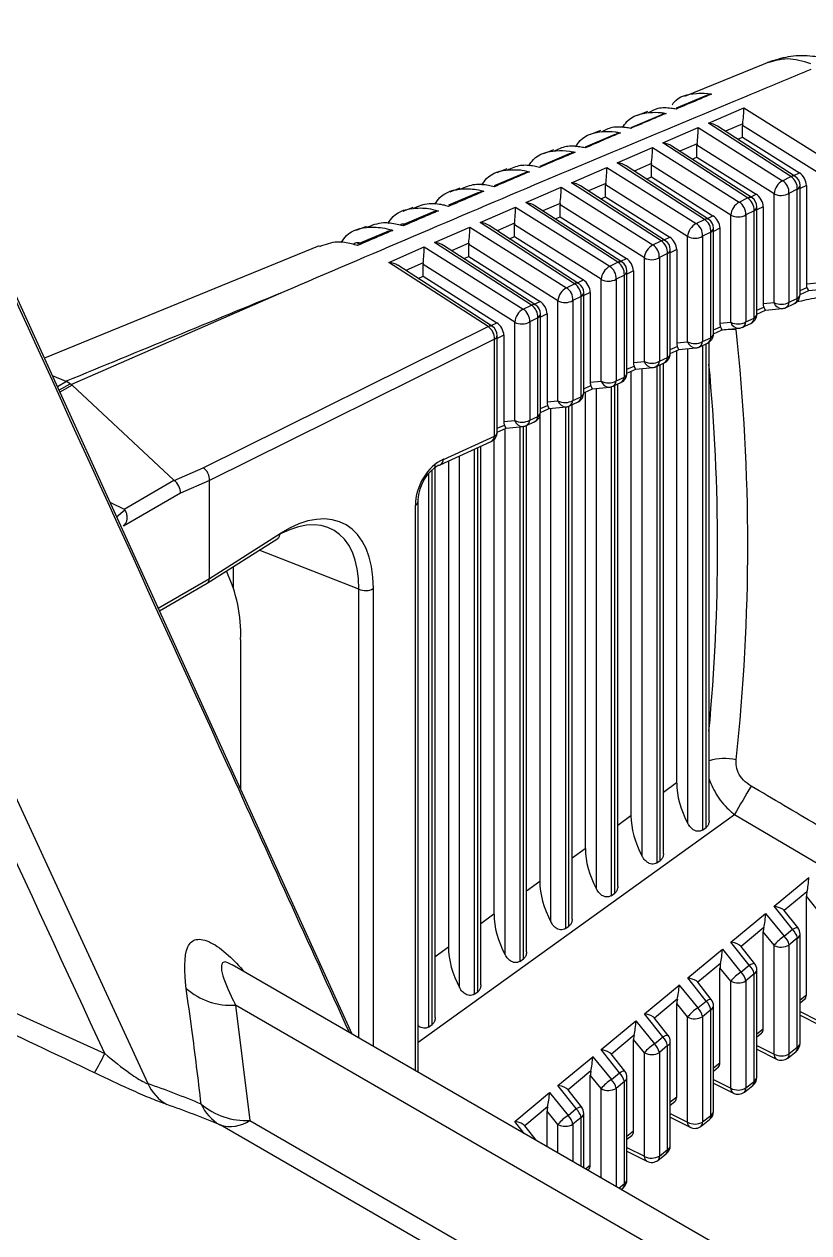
# Model space of a CAD drawing. Extents: x 7 to 113, y 1 to 87.
# Drawn here: x 21.416 to 22.17, y 69.763 to 70.924 of the extents above; entities that cross this region are included whole.
import ezdxf

# ---------------------------------------------------------------- set-up
doc = ezdxf.new("R2010")
doc.units = 0
doc.header["$MEASUREMENT"] = 0
doc.layers.add('OBJECT', color=7, linetype='CONTINUOUS')

msp = doc.modelspace()

# ---------------------------------------------------------------- linework, layer by layer
at = {"layer": 'OBJECT'}
for p, q in [((21.0664, 70.9216), (21.5348, 69.9064)), ((22.1344, 70.8886), (22.0502, 70.8543)), ((22.0715, 70.8553), (22.0424, 70.843)), ((22.0147, 70.8399), (22.005, 70.836)), ((22.0732, 70.8287), (22.1072, 70.8435)), ((22.1072, 70.8435), (22.1859, 70.794)), ((22.0274, 70.8364), (21.9987, 70.8243)), ((22.1524, 70.7774), (22.0732, 70.8287)), ((22.1566, 70.7774), (22.0819, 70.8258)), ((22.1062, 70.828), (22.0896, 70.8208)), ((22.1777, 70.7815), (22.1061, 70.8265)), ((22.1061, 70.8152), (22.1061, 70.8265)), ((21.9835, 70.8178), (21.9549, 70.8057)), ((21.9696, 70.8215), (21.9599, 70.8176)), ((22.0294, 70.8096), (22.0634, 70.8244)), ((22.0634, 70.8244), (22.1444, 70.7734)), ((22.1014, 70.8132), (22.1061, 70.8152)), ((22.1061, 70.8152), (22.1606, 70.7809)), ((21.9245, 70.8031), (21.9149, 70.7992)), ((21.9855, 70.7905), (22.0195, 70.8053)), ((22.0195, 70.8053), (22.1029, 70.7528)), ((22.1109, 70.7568), (22.0294, 70.8096)), ((22.1151, 70.7568), (22.038, 70.8067)), ((22.0623, 70.8089), (22.0458, 70.8017)), ((22.1362, 70.7609), (22.0622, 70.8074)), ((22.0622, 70.7961), (22.0622, 70.8074)), ((21.9395, 70.7991), (21.9112, 70.7871)), ((22.0693, 70.7362), (21.9855, 70.7905)), ((22.0575, 70.7941), (22.0622, 70.7961)), ((22.0622, 70.7961), (22.1191, 70.7603)), ((21.8956, 70.7804), (21.8674, 70.7684)), ((21.8795, 70.7847), (21.8699, 70.7808)), ((21.9417, 70.7714), (21.9757, 70.7862)), ((21.9757, 70.7862), (22.0614, 70.7323)), ((22.0735, 70.7362), (21.9942, 70.7876)), ((22.0185, 70.7898), (22.0019, 70.7826)), ((22.0947, 70.7404), (22.0184, 70.7884)), ((22.0184, 70.777), (22.0184, 70.7884)), ((22.1553, 70.7783), (22.1606, 70.7809)), ((21.8979, 70.7523), (21.9319, 70.7671)), ((21.9319, 70.7671), (22.0199, 70.7117)), ((22.0278, 70.7156), (21.9417, 70.7714)), ((22.032, 70.7156), (21.9504, 70.7685)), ((21.9746, 70.7707), (21.9581, 70.7635)), ((22.0532, 70.7198), (21.9745, 70.7693)), ((21.9745, 70.7579), (21.9745, 70.7693)), ((22.0137, 70.775), (22.0184, 70.777)), ((22.0184, 70.777), (22.0776, 70.7398)), ((22.1444, 70.7734), (22.1524, 70.7774)), ((22.1612, 70.6642), (22.1612, 70.769)), ((22.1673, 70.7689), (22.1612, 70.7659)), ((22.1673, 70.7689), (22.1673, 70.6743)), ((21.8517, 70.7616), (21.8237, 70.7498)), ((21.8344, 70.7663), (21.8249, 70.7623)), ((21.9699, 70.7559), (21.9745, 70.7579)), ((21.9745, 70.7579), (22.0361, 70.7192)), ((22.1029, 70.7528), (22.1109, 70.7568)), ((22.1137, 70.7577), (22.1191, 70.7603)), ((22.1362, 70.6564), (22.1362, 70.7609)), ((22.1586, 70.7651), (22.1506, 70.7612)), ((22.1506, 70.7612), (22.1506, 70.6567)), ((22.1586, 70.6603), (22.1586, 70.7651)), ((21.7894, 70.7478), (21.7799, 70.7439)), ((21.854, 70.7332), (21.888, 70.748)), ((21.888, 70.748), (21.9784, 70.6912)), ((21.9863, 70.6951), (21.8979, 70.7523)), ((21.9905, 70.6951), (21.9065, 70.7494)), ((21.9308, 70.7516), (21.9142, 70.7444)), ((22.0117, 70.6992), (21.9307, 70.7502)), ((21.9307, 70.7388), (21.9307, 70.7502)), ((22.1171, 70.7446), (22.1091, 70.7406)), ((22.1171, 70.6414), (22.1171, 70.7446)), ((22.1197, 70.6453), (22.1197, 70.7484)), ((22.1258, 70.7484), (22.1197, 70.7453)), ((22.1258, 70.7484), (22.1258, 70.6554)), ((21.7312, 69.9539), (21.3719, 70.7426)), ((21.8077, 70.7428), (21.7799, 70.731)), ((21.9447, 70.6745), (21.854, 70.7332)), ((21.887, 70.7326), (21.8704, 70.7253)), ((21.926, 70.7368), (21.9307, 70.7388)), ((21.9307, 70.7388), (21.9946, 70.6987)), ((22.0614, 70.7323), (22.0693, 70.7362)), ((22.0722, 70.7371), (22.0776, 70.7398)), ((22.0947, 70.6376), (22.0947, 70.7404)), ((22.1091, 70.7406), (22.1091, 70.6378)), ((21.7444, 70.7294), (21.7349, 70.7255)), ((21.7638, 70.724), (21.7362, 70.7123)), ((21.8102, 70.7141), (21.8442, 70.7289)), ((21.8442, 70.7289), (21.9369, 70.6706)), ((21.9489, 70.6745), (21.8627, 70.7303)), ((21.9702, 70.6787), (21.8869, 70.7311)), ((21.8869, 70.7197), (21.8869, 70.7311)), ((22.0755, 70.724), (22.0676, 70.72)), ((22.0755, 70.6226), (22.0755, 70.724)), ((22.0781, 70.6264), (22.0781, 70.7278)), ((22.0843, 70.7278), (22.0781, 70.7247)), ((22.0843, 70.7278), (22.0843, 70.6365)), ((21.6993, 70.7109), (21.4355, 70.6029)), ((21.7663, 70.695), (21.8003, 70.7098)), ((21.8003, 70.7098), (21.8954, 70.65)), ((21.9032, 70.6539), (21.8102, 70.7141)), ((21.9074, 70.6539), (21.8188, 70.7112)), ((21.8431, 70.7135), (21.8266, 70.7062)), ((21.9287, 70.6581), (21.843, 70.712)), ((21.843, 70.7007), (21.843, 70.712)), ((21.8822, 70.7177), (21.8869, 70.7197)), ((21.8869, 70.7197), (21.9531, 70.6781)), ((22.0199, 70.7117), (22.0278, 70.7156)), ((22.0306, 70.7165), (22.0361, 70.7192)), ((22.0532, 70.6187), (22.0532, 70.7198)), ((22.0676, 70.72), (22.0676, 70.619)), ((21.8383, 70.6986), (21.843, 70.7007)), ((21.843, 70.7007), (21.9115, 70.6575)), ((21.9891, 70.696), (21.9946, 70.6987)), ((22.0117, 70.5998), (22.0117, 70.6992)), ((22.034, 70.7034), (22.0261, 70.6995)), ((22.0261, 70.6995), (22.0261, 70.6001)), ((22.034, 70.6037), (22.034, 70.7034)), ((22.0366, 70.6075), (22.0366, 70.7073)), ((22.0428, 70.7072), (22.0366, 70.7042)), ((22.0428, 70.7072), (22.0428, 70.6177)), ((21.8616, 70.6333), (21.7663, 70.695)), ((21.8658, 70.6333), (21.775, 70.6922)), ((21.7993, 70.6944), (21.7827, 70.6872)), ((21.8872, 70.6375), (21.7992, 70.6929)), ((21.7992, 70.6816), (21.7992, 70.6929)), ((21.9784, 70.6912), (21.9863, 70.6951)), ((21.995, 70.5886), (21.995, 70.6867)), ((22.0013, 70.6867), (21.995, 70.6836)), ((22.0013, 70.6867), (22.0013, 70.5988)), ((21.7945, 70.6795), (21.7992, 70.6816)), ((21.7992, 70.6816), (21.87, 70.637)), ((21.9369, 70.6706), (21.9447, 70.6745)), ((21.9475, 70.6754), (21.9531, 70.6781)), ((21.9702, 70.581), (21.9702, 70.6787)), ((21.9925, 70.6828), (21.9846, 70.6789)), ((21.9846, 70.6789), (21.9846, 70.5812)), ((21.9925, 70.5848), (21.9925, 70.6828)), ((22.1673, 70.6743), (22.1777, 70.6753)), ((21.6655, 70.6667), (21.4615, 70.5778)), ((21.9535, 70.5698), (21.9535, 70.6661)), ((21.9598, 70.6661), (21.9535, 70.663)), ((21.9598, 70.6661), (21.9598, 70.58)), ((22.1612, 70.6679), (22.1678, 70.6709)), ((22.1612, 70.6641), (22.1695, 70.6679)), ((22.1695, 70.6679), (22.1857, 70.6695)), ((21.8954, 70.65), (21.9032, 70.6539)), ((21.906, 70.6548), (21.9115, 70.6575)), ((21.9287, 70.5621), (21.9287, 70.6581)), ((21.9509, 70.6622), (21.9431, 70.6584)), ((21.9431, 70.6584), (21.9431, 70.5624)), ((21.9509, 70.5659), (21.9509, 70.6622)), ((22.1197, 70.649), (22.1263, 70.652)), ((22.1258, 70.6554), (22.1362, 70.6564)), ((22.1473, 70.6514), (22.1553, 70.6551)), ((22.1506, 70.6567), (22.1586, 70.6603)), ((21.9094, 70.6417), (21.9016, 70.6378)), ((21.9094, 70.547), (21.9094, 70.6417)), ((21.9183, 70.6456), (21.9119, 70.6424)), ((21.9119, 70.5509), (21.9119, 70.6455)), ((21.9183, 70.6456), (21.9183, 70.5611)), ((22.1091, 70.6378), (22.1171, 70.6414)), ((22.1197, 70.6452), (22.128, 70.649)), ((22.128, 70.649), (22.1442, 70.6506)), ((21.588, 70.4978), (21.8616, 70.6333)), ((21.8645, 70.6342), (21.87, 70.637)), ((21.8872, 70.5432), (21.8872, 70.6375)), ((21.9016, 70.6378), (21.9016, 70.5435)), ((22.0781, 70.6301), (22.0848, 70.6331)), ((22.0781, 70.6263), (22.0865, 70.6301)), ((22.0843, 70.6365), (22.0947, 70.6376)), ((22.0865, 70.6301), (22.1027, 70.6317)), ((22.1058, 70.6326), (22.1138, 70.6362)), ((21.8678, 70.6211), (21.594, 70.4854)), ((21.8678, 70.5281), (21.8678, 70.6211)), ((21.8768, 70.625), (21.8704, 70.6218)), ((21.8704, 70.532), (21.8704, 70.6249)), ((21.8768, 70.625), (21.8768, 70.5422)), ((22.0428, 70.6177), (22.0532, 70.6187)), ((22.0643, 70.6137), (22.0723, 70.6173)), ((22.0676, 70.619), (22.0755, 70.6226)), ((22.0709, 70.1523), (22.0709, 70.6167)), ((22.0738, 70.159), (22.0738, 70.6182)), ((22.0366, 70.6112), (22.0433, 70.6143)), ((22.0366, 70.6075), (22.045, 70.6113)), ((22.0427, 70.6102), (22.0427, 70.1951)), ((22.0449, 70.6113), (22.0612, 70.6129)), ((22.0534, 70.1562), (22.0534, 70.6121)), ((22.0675, 70.6152), (22.0675, 70.1499)), ((21.995, 70.5923), (22.0018, 70.5954)), ((22.0013, 70.5988), (22.0117, 70.5998)), ((22.0034, 70.5924), (22.0197, 70.594)), ((22.0096, 70.1247), (22.0096, 70.593)), ((22.0228, 70.5948), (22.0307, 70.5984)), ((22.0237, 70.5952), (22.0237, 70.1184)), ((22.0261, 70.6001), (22.034, 70.6037)), ((22.027, 70.1208), (22.027, 70.5968)), ((22.03, 70.1275), (22.03, 70.5981)), ((21.4564, 70.5807), (21.4433, 70.5859)), ((21.9846, 70.5812), (21.9925, 70.5848)), ((21.995, 70.5886), (22.0035, 70.5924)), ((21.9988, 70.5903), (21.9988, 70.1635)), ((21.4567, 70.5806), (21.448, 70.5756)), ((21.4495, 70.5722), (21.4603, 70.5785)), ((21.4623, 70.577), (21.4505, 70.5702)), ((21.4603, 70.5785), (21.4567, 70.5806)), ((21.5599, 70.4857), (21.4623, 70.577)), ((21.9535, 70.5734), (21.9603, 70.5766)), ((21.9535, 70.5697), (21.962, 70.5736)), ((21.955, 70.5704), (21.955, 70.132)), ((21.9598, 70.58), (21.9702, 70.581)), ((21.9619, 70.5735), (21.9781, 70.5751)), ((21.9658, 70.0932), (21.9658, 70.5739)), ((21.9798, 70.5754), (21.9798, 70.0869)), ((21.9813, 70.576), (21.9892, 70.5795)), ((21.9832, 70.0893), (21.9832, 70.5768)), ((21.9861, 70.0959), (21.9861, 70.5782)), ((21.9183, 70.5611), (21.9287, 70.5621)), ((21.9398, 70.5571), (21.9476, 70.5607)), ((21.9423, 70.0644), (21.9423, 70.5582)), ((21.9431, 70.5624), (21.9509, 70.5659)), ((21.9016, 70.5435), (21.9094, 70.547)), ((21.9112, 70.547), (21.9112, 70.1005)), ((21.9119, 70.5546), (21.9188, 70.5577)), ((21.9119, 70.5508), (21.9204, 70.5547)), ((21.9204, 70.5547), (21.9366, 70.5563)), ((21.9219, 70.0617), (21.9219, 70.5548)), ((21.936, 70.5562), (21.936, 70.0553)), ((21.9393, 70.0577), (21.9393, 70.5569)), ((21.8704, 70.5357), (21.8773, 70.5388)), ((21.8704, 70.5319), (21.8789, 70.5358)), ((21.8768, 70.5422), (21.8872, 70.5432)), ((21.8781, 70.0301), (21.8781, 70.5354)), ((21.8789, 70.5358), (21.8951, 70.5374)), ((21.8922, 70.5371), (21.8922, 70.0238)), ((21.8955, 70.0262), (21.8955, 70.5374)), ((21.8983, 70.5382), (21.9061, 70.5418)), ((21.8984, 70.0329), (21.8984, 70.5383)), ((21.8188, 70.5058), (21.8678, 70.5281)), ((21.8673, 70.5248), (21.8673, 70.069)), ((21.8155, 70.5006), (21.8645, 70.5229)), ((21.8483, 70.5155), (21.8483, 69.9923)), ((21.8517, 69.9947), (21.8517, 70.5171)), ((21.8546, 70.0014), (21.8546, 70.5184)), ((21.8108, 69.9698), (21.8108, 70.5009)), ((21.8235, 70.5042), (21.8235, 70.0374)), ((21.8342, 69.9986), (21.8342, 70.5091)), ((21.5601, 70.4856), (21.588, 70.4978)), ((21.8045, 70.4924), (21.8045, 69.9608)), ((21.8078, 69.9632), (21.8078, 70.4958)), ((21.512, 70.4581), (21.5599, 70.4857)), ((21.594, 70.4854), (21.5663, 70.4733)), ((21.594, 70.3915), (21.594, 70.4854)), ((21.5663, 70.4733), (21.5115, 70.4417)), ((21.7945, 69.9174), (21.7945, 70.4655)), ((21.4984, 70.4648), (21.512, 70.4581)), ((21.5048, 70.4508), (21.5129, 70.4573)), ((21.7919, 69.9188), (21.7919, 70.4617)), ((21.594, 70.3915), (21.6618, 70.4346)), ((21.592, 70.387), (21.6597, 70.43)), ((21.7376, 70.3813), (21.6419, 70.4187)), ((21.6169, 70.4028), (21.6169, 70.3825)), ((21.5448, 70.3631), (21.594, 70.3915)), ((21.546, 70.3604), (21.5919, 70.3869)), ((21.594, 70.3915), (21.594, 70.3915)), ((21.7376, 69.9502), (21.7376, 70.3813)), ((21.7514, 70.3818), (21.7514, 69.9422)), ((21.6241, 70.1891), (21.6241, 70.3328)), ((22.0427, 70.1951), (22.03, 70.1859)), ((21.7945, 69.9464), (22.0982, 70.1648)), ((21.9988, 70.1635), (21.9861, 70.1544)), ((22.0982, 70.1648), (22.2087, 70.0999)), ((22.0675, 70.1499), (22.0709, 70.1523)), ((21.955, 70.132), (21.9423, 70.1229)), ((22.0237, 70.1184), (22.027, 70.1208)), ((21.9112, 70.1005), (21.8984, 70.0913)), ((22.1364, 70.0768), (22.1696, 70.1043)), ((21.9798, 70.0869), (21.9832, 70.0893)), ((22.1678, 70.0906), (22.1461, 70.0726)), ((22.1673, 69.9918), (22.1673, 70.0865)), ((22.1777, 70.0737), (22.1673, 70.0865)), ((22.154, 70.0546), (22.1364, 70.0768)), ((22.1591, 70.0562), (22.1461, 70.0726)), ((21.2064, 70.0656), (21.4935, 69.9353)), ((21.8673, 70.069), (21.8546, 70.0598)), ((22.0949, 70.0424), (22.1281, 70.0699)), ((22.1281, 70.0699), (22.146, 70.0479)), ((21.936, 70.0553), (21.9393, 70.0577)), ((22.1263, 70.0562), (22.1046, 70.0381)), ((22.1258, 69.9591), (22.1258, 70.0521)), ((22.1362, 70.0393), (22.1258, 70.0521)), ((22.146, 70.0479), (22.154, 70.0546)), ((22.1612, 69.9452), (22.1612, 70.05)), ((21.8235, 70.0374), (21.8108, 70.0283)), ((22.1124, 70.0201), (22.0949, 70.0424)), ((22.1175, 70.0218), (22.1046, 70.0382)), ((22.1362, 69.9348), (22.1362, 70.0393)), ((22.1586, 70.0461), (22.1506, 70.0395)), ((22.1506, 70.0395), (22.1506, 69.935)), ((22.1586, 69.9413), (22.1586, 70.0461)), ((21.8922, 70.0238), (21.8955, 70.0262)), ((22.0533, 70.0079), (22.0866, 70.0355)), ((22.0866, 70.0355), (22.1045, 70.0135)), ((24.5394, 68.3328), (21.6157, 70.0206)), ((21.6157, 70.0206), (21.6157, 70.0206)), ((22.0848, 70.0218), (22.063, 70.0037)), ((22.0843, 69.9264), (22.0843, 70.0177)), ((22.0947, 70.0049), (22.0843, 70.0177)), ((22.1045, 70.0135), (22.1124, 70.0201)), ((22.1197, 69.9125), (22.1197, 70.0156)), ((22.0118, 69.9735), (22.0451, 70.0011)), ((22.0451, 70.0011), (22.063, 69.9791)), ((22.0709, 69.9857), (22.0533, 70.0079)), ((22.076, 69.9873), (22.063, 70.0037)), ((22.0947, 69.9021), (22.0947, 70.0049)), ((22.1171, 70.0117), (22.1091, 70.0051)), ((22.1091, 70.0051), (22.1091, 69.9023)), ((22.1171, 69.9086), (22.1171, 70.0117)), ((21.8483, 69.9923), (21.8517, 69.9947)), ((22.1612, 69.987), (22.1673, 69.9918)), ((21.6192, 69.9817), (21.6328, 69.8711)), ((24.4865, 68.3265), (21.6192, 69.9817)), ((22.0433, 69.9874), (22.0215, 69.9693)), ((22.0428, 69.8937), (22.0428, 69.9833)), ((22.0532, 69.9705), (22.0428, 69.9833)), ((22.063, 69.9791), (22.0709, 69.9857)), ((22.0781, 69.8797), (22.0781, 69.9811)), ((22.1612, 69.984), (22.1656, 69.9875)), ((21.9703, 69.9391), (22.0036, 69.9667)), ((22.0036, 69.9667), (22.0215, 69.9447)), ((22.0294, 69.9513), (22.0118, 69.9735)), ((22.0344, 69.9529), (22.0215, 69.9693)), ((22.0532, 69.8694), (22.0532, 69.9705)), ((22.0755, 69.9773), (22.0676, 69.9707)), ((22.0676, 69.9707), (22.0676, 69.8696)), ((22.0755, 69.8759), (22.0755, 69.9773)), ((22.1612, 69.9758), (22.1777, 69.9675)), ((22.1612, 69.9723), (22.1802, 69.9627)), ((21.8045, 69.9608), (21.8078, 69.9632)), ((22.1197, 69.9543), (22.1258, 69.9591)), ((22.1197, 69.9513), (22.1241, 69.9548)), ((22.0018, 69.953), (21.98, 69.9348)), ((22.0013, 69.861), (22.0013, 69.9489)), ((22.0117, 69.9361), (22.0013, 69.9489)), ((22.0215, 69.9447), (22.0294, 69.9513)), ((22.034, 69.9429), (22.0261, 69.9363)), ((22.034, 69.8431), (22.034, 69.9429)), ((22.0366, 69.847), (22.0366, 69.9467)), ((22.1197, 69.9431), (22.1362, 69.9348)), ((21.9287, 69.9046), (21.9621, 69.9323)), ((21.9621, 69.9323), (21.98, 69.9103)), ((21.9878, 69.9168), (21.9703, 69.9391)), ((21.9929, 69.9185), (21.9799, 69.9349)), ((22.0117, 69.8367), (22.0117, 69.9361)), ((22.0261, 69.9363), (22.0261, 69.8369)), ((22.1197, 69.9396), (22.1387, 69.93)), ((22.1494, 69.931), (22.1574, 69.9373)), ((22.1506, 69.935), (22.1586, 69.9413)), ((22.0781, 69.9215), (22.0843, 69.9264)), ((22.0781, 69.9185), (22.0826, 69.9221)), ((21.9603, 69.9186), (21.9384, 69.9004)), ((21.9598, 69.8283), (21.9598, 69.9145)), ((21.9702, 69.9017), (21.9598, 69.9145)), ((21.98, 69.9103), (21.9878, 69.9168)), ((21.9925, 69.9084), (21.9846, 69.9019)), ((21.9925, 69.8104), (21.9925, 69.9084)), ((21.995, 69.8143), (21.995, 69.9123)), ((22.0781, 69.9104), (22.0947, 69.9021)), ((22.1091, 69.9023), (22.1171, 69.9086)), ((21.8872, 69.8702), (21.9206, 69.8979)), ((21.9206, 69.8979), (21.9385, 69.8759)), ((21.9463, 69.8824), (21.9287, 69.9046)), ((21.9513, 69.884), (21.9384, 69.9004)), ((21.9702, 69.816), (21.9702, 69.9017)), ((21.9846, 69.9019), (21.9846, 69.8076)), ((22.0781, 69.9069), (22.0972, 69.8973)), ((22.1079, 69.8983), (22.1158, 69.9046)), ((22.0366, 69.8888), (22.0428, 69.8937)), ((22.0366, 69.8858), (22.0411, 69.8894)), ((21.9188, 69.8842), (21.8969, 69.866)), ((21.9183, 69.8459), (21.9183, 69.8801)), ((21.9287, 69.8673), (21.9183, 69.8801)), ((21.9385, 69.8759), (21.9463, 69.8824)), ((21.9509, 69.874), (21.9431, 69.8675)), ((21.9509, 69.8271), (21.9509, 69.874)), ((21.9535, 69.8256), (21.9535, 69.8778)), ((22.0366, 69.8778), (22.0532, 69.8694)), ((22.0366, 69.8742), (22.0557, 69.8646)), ((22.0676, 69.8696), (22.0755, 69.8759)), ((24.3753, 68.2671), (21.6042, 69.8668)), ((21.6328, 69.8711), (24.4027, 68.272)), ((21.8964, 69.8586), (21.8872, 69.8702)), ((21.908, 69.8518), (21.8968, 69.866)), ((21.9287, 69.8399), (21.9287, 69.8673)), ((21.9431, 69.8675), (21.9431, 69.8316)), ((22.0664, 69.8656), (22.0743, 69.8719)), ((21.995, 69.8561), (22.0013, 69.861)), ((21.995, 69.8531), (21.9996, 69.8567)), ((21.995, 69.8451), (22.0117, 69.8367)), ((21.995, 69.8415), (22.0142, 69.8319)), ((22.0249, 69.8329), (22.0328, 69.8391)), ((22.0261, 69.8369), (22.034, 69.8431)), ((21.9551, 69.8246), (21.9598, 69.8283)), ((21.9573, 69.8234), (21.9581, 69.8239)), ((21.9871, 69.8062), (21.9925, 69.8104)), ((21.9893, 69.8049), (21.9912, 69.8064))]:
    msp.add_line(p, q, dxfattribs=at)
at = {"layer": 'OBJECT', "flags": 128}
for points in [[(21.8141, 70.5002), (21.815, 70.5004), (21.8155, 70.5006)], [(22.154, 70.0546), (22.1555, 70.0554), (22.1568, 70.056), (22.1578, 70.0563), (22.1586, 70.0564), (22.159, 70.0562), (22.1591, 70.0562)], [(22.1124, 70.0201), (22.1139, 70.021), (22.1152, 70.0216), (22.1163, 70.0219), (22.1171, 70.022), (22.1175, 70.0218), (22.1175, 70.0218)], [(22.0709, 69.9857), (22.0724, 69.9865), (22.0737, 69.9871), (22.0747, 69.9875), (22.0755, 69.9876), (22.076, 69.9873), (22.076, 69.9873)], [(22.0294, 69.9513), (22.0308, 69.9521), (22.0321, 69.9527), (22.0332, 69.9531), (22.034, 69.9531), (22.0344, 69.9529), (22.0344, 69.9529)], [(21.9878, 69.9168), (21.9893, 69.9177), (21.9906, 69.9183), (21.9917, 69.9186), (21.9924, 69.9187), (21.9929, 69.9185), (21.9929, 69.9185)], [(21.9463, 69.8824), (21.9478, 69.8832), (21.9491, 69.8838), (21.9501, 69.8842), (21.9509, 69.8843), (21.9513, 69.884), (21.9513, 69.884)]]:
    msp.add_lwpolyline(points, dxfattribs=at)
at = {"layer": 'OBJECT'}
for centre, radius, start, end in [((22.1521, 70.7594), 0.0159, 118.5731, 174.6185), ((22.137, 70.762), 0.0136, 356.6133, 57.1477), ((22.1546, 70.7735), 0.00441, 61.7755, 118.6816), ((22.145, 70.7659), 0.0136, 356.6163, 57.1441), ((22.1512, 70.769), 0.01, 0, 57.0683), ((22.1564, 70.7694), 0.0048, 297.5272, 355.2583), ((22.113, 70.7529), 0.00441, 61.7613, 118.6876), ((22.1035, 70.7454), 0.0136, 356.6165, 57.1465), ((22.1097, 70.7484), 0.01, 0, 57.0683), ((22.1432, 70.7745), 0.0153, 242.7536, 299.2797), ((22.1105, 70.7389), 0.0159, 118.5742, 174.6175), ((22.0955, 70.7414), 0.0136, 356.6156, 57.1474), ((22.1149, 70.7488), 0.0048, 297.527, 355.2641), ((22.069, 70.7183), 0.0159, 118.5747, 174.617), ((22.054, 70.7209), 0.0136, 356.6165, 57.1465), ((22.0715, 70.7323), 0.00441, 61.7658, 118.6848), ((22.062, 70.7248), 0.0136, 356.6172, 57.1432), ((22.0681, 70.7278), 0.01, 0, 57.0683), ((22.1017, 70.7539), 0.0153, 242.7536, 299.2806), ((22.0733, 70.7282), 0.0048, 297.5248, 355.2607), ((22.0275, 70.6977), 0.0159, 118.5728, 174.6188), ((22.0125, 70.7003), 0.0136, 356.6169, 57.1441), ((22.0299, 70.7118), 0.00441, 61.7596, 118.6909), ((22.0204, 70.7042), 0.0136, 356.6163, 57.1462), ((22.0266, 70.7073), 0.01, 0, 57.0683), ((22.0602, 70.7334), 0.0153, 242.7553, 299.2789), ((22.0187, 70.7128), 0.0153, 242.7532, 299.28), ((22.0318, 70.7077), 0.0048, 297.5293, 355.2589), ((21.986, 70.6772), 0.0159, 118.5731, 174.6185), ((21.971, 70.6797), 0.0136, 356.6165, 57.1465), ((21.9884, 70.6912), 0.00441, 61.7656, 118.6834), ((21.9789, 70.6836), 0.0136, 356.6184, 57.1426), ((21.985, 70.6867), 0.01, 0, 57.0683), ((21.9902, 70.6871), 0.0048, 297.5294, 355.2591), ((21.9468, 70.6706), 0.00441, 61.7596, 118.6909), ((21.9373, 70.663), 0.0136, 356.6159, 57.1465), ((21.9435, 70.6661), 0.01, 0, 57.0683), ((21.9772, 70.6922), 0.0153, 242.7536, 299.2806), ((21.9445, 70.6566), 0.0159, 118.5742, 174.6175), ((21.9295, 70.6592), 0.0136, 356.6156, 57.1474), ((21.9487, 70.6665), 0.0048, 297.5249, 355.2633), ((22.1512, 70.6642), 0.01, 294.4425, 0), ((22.1564, 70.6646), 0.0048, 297.5272, 355.2583), ((21.9053, 70.65), 0.00441, 61.7754, 118.6735), ((21.8958, 70.6425), 0.0136, 356.6178, 57.1432), ((21.9019, 70.6455), 0.01, 0, 57.0683), ((21.9356, 70.6717), 0.0153, 242.7547, 299.2795), ((22.1432, 70.67), 0.0153, 242.7536, 299.2797), ((22.1441, 70.6589), 0.00832, 197.3932, 270.2404), ((22.1432, 70.6605), 0.01, 275.5615, 294.4425), ((22.1443, 70.657), 0.00634, 298.5846, 357.0971), ((22.1523, 70.6606), 0.00634, 298.5869, 357.095), ((21.903, 70.6361), 0.0159, 118.5728, 174.6188), ((21.888, 70.6386), 0.0136, 356.6178, 57.1432), ((21.9071, 70.6459), 0.0048, 297.5294, 355.2591), ((22.1097, 70.6453), 0.01, 294.4425, 0), ((22.1108, 70.6418), 0.00634, 298.5915, 357.0881), ((22.1149, 70.6457), 0.0048, 297.527, 355.2641), ((21.8637, 70.6294), 0.00441, 61.7659, 118.6912), ((21.8542, 70.6219), 0.0136, 356.6147, 57.1486), ((21.8604, 70.6249), 0.01, 0, 57.0683), ((21.8941, 70.6511), 0.0153, 242.7527, 299.2806), ((22.0952, 70.5848), 0.0458, 84.258, 103.1499), ((22.1017, 70.6511), 0.0153, 242.7536, 299.2806), ((22.1026, 70.64), 0.00832, 197.3937, 270.2425), ((20.2019, 70.4238), 1.9091, 353.7875, 6.2125), ((22.1017, 70.6417), 0.01, 275.5615, 294.4425), ((22.1028, 70.6381), 0.00634, 298.5915, 357.0881), ((21.8656, 70.6253), 0.0048, 297.5249, 355.2633), ((22.0602, 70.6323), 0.0153, 242.7553, 299.2789), ((22.0611, 70.6212), 0.00832, 197.3953, 270.2409), ((22.0613, 70.6193), 0.00634, 298.5833, 357.0963), ((22.0681, 70.6264), 0.01, 294.4425, 0), ((22.0692, 70.6229), 0.00634, 298.5856, 357.0963), ((22.0733, 70.6268), 0.0048, 297.5248, 355.2607), ((22.0266, 70.6075), 0.01, 294.4425, 0), ((22.0318, 70.6079), 0.0048, 297.5293, 355.2589), ((22.0602, 70.6228), 0.01, 275.5615, 294.4425), ((22.0187, 70.6134), 0.0153, 242.7532, 299.28), ((22.0196, 70.6023), 0.00832, 197.3892, 270.2467), ((22.0187, 70.6039), 0.01, 275.5615, 294.4425), ((22.0198, 70.6004), 0.00634, 298.5862, 357.0934), ((22.0277, 70.604), 0.00634, 298.5915, 357.0881), ((20.1964, 70.421), 1.8856, 354.6361, 5.3639), ((21.9772, 70.5945), 0.0153, 242.7536, 299.2806), ((21.9783, 70.5815), 0.00634, 298.5886, 357.091), ((21.985, 70.5886), 0.01, 294.4425, 0), ((21.9861, 70.5851), 0.00634, 298.5833, 357.0963), ((21.9902, 70.589), 0.0048, 297.5294, 355.2591), ((21.9435, 70.5698), 0.01, 294.4425, 0), ((21.9487, 70.5702), 0.0048, 297.5249, 355.2633), ((21.9781, 70.5835), 0.00832, 197.3925, 270.2437), ((21.9772, 70.5851), 0.01, 275.5615, 294.4425), ((21.9356, 70.5757), 0.0153, 242.7547, 299.2795), ((21.9366, 70.5646), 0.00832, 197.3916, 270.2446), ((21.9368, 70.5627), 0.00634, 298.5911, 357.0909), ((21.9446, 70.5662), 0.00634, 298.5952, 357.0867), ((21.9019, 70.5509), 0.01, 294.4425, 0), ((21.903, 70.5473), 0.00634, 298.5805, 357.0992), ((21.9071, 70.5513), 0.0048, 297.5294, 355.2591), ((21.9357, 70.5662), 0.01, 275.5615, 294.4425), ((21.8941, 70.5568), 0.0153, 242.7527, 299.2806), ((21.8951, 70.5457), 0.00832, 197.3898, 270.2439), ((21.8942, 70.5474), 0.01, 275.5615, 294.4425), ((21.8953, 70.5438), 0.00634, 298.5833, 357.0963), ((21.8604, 70.532), 0.01, 294.4425, 0), ((21.8615, 70.5285), 0.00634, 298.5937, 357.0882), ((21.8656, 70.5324), 0.0048, 297.5249, 355.2633), ((21.8125, 70.5062), 0.00634, 298.5915, 357.0881), ((21.7897, 70.466), 0.00483, 297.73, 355.0581), ((21.791, 70.4655), 0.00349, 0.1568, 25.5319), ((21.6568, 70.4341), 0.00503, 305.7524, 5.6296), ((21.4838, 70.338), 0.1403, 357.9039, 25.6174), ((21.7439, 70.3952), 0.0154, 245.5038, 299.1334), ((22.0882, 70.1661), 0.0524, 77.1789, 105.9464), ((23.7945, 69.1938), 1.9545, 149.2855, 150.2142), ((22.1667, 70.0146), 0.0392, 121.8824, 141.089), ((22.135, 70.0363), 0.016, 11.4412, 46.3923), ((22.143, 70.043), 0.016, 11.4411, 46.3917), ((22.1564, 70.0504), 0.0048, 297.5272, 355.2583), ((22.1512, 70.05), 0.01, 360, 38.2977), ((22.1432, 70.0528), 0.0153, 242.7536, 299.2797), ((22.1252, 69.9802), 0.0392, 121.8863, 141.0851), ((22.0935, 70.0019), 0.016, 11.4462, 46.3902), ((22.1014, 70.0085), 0.016, 11.4437, 46.3926), ((22.1149, 70.016), 0.0048, 297.527, 355.2641), ((22.1097, 70.0156), 0.01, 0, 38.2977), ((22.1017, 70.0184), 0.0153, 242.7536, 299.2806), ((21.6147, 70.0466), 0.065, 228.4862, 273.9924), ((22.0837, 69.9458), 0.0392, 121.8835, 141.0879), ((22.052, 69.9675), 0.016, 11.4392, 46.3971), ((22.0599, 69.9741), 0.016, 11.4404, 46.3924), ((22.0733, 69.9815), 0.0048, 297.5248, 355.2607), ((22.0681, 69.9811), 0.01, 0, 38.2977), ((22.0602, 69.984), 0.0153, 242.7553, 299.2789), ((22.0422, 69.9114), 0.0392, 121.8863, 141.0851), ((22.0104, 69.9331), 0.016, 11.4435, 46.39), ((22.0183, 69.9397), 0.016, 11.4432, 46.3932), ((22.0318, 69.9471), 0.0048, 297.5293, 355.2589), ((22.0266, 69.9467), 0.01, 0, 38.2977), ((22.1512, 69.9452), 0.01, 308.2361, 0), ((22.1564, 69.9456), 0.0048, 297.5272, 355.2583), ((21.2172, 70.0676), 0.3063, 330.5034, 334.426), ((22.0187, 69.9496), 0.0153, 242.7532, 299.28), ((22.1432, 69.9483), 0.0153, 242.7536, 299.2797), ((22.1415, 69.9345), 0.00534, 176.9999, 237.9013), ((22.1465, 69.9341), 0.00428, 313.4035, 11.9658), ((22.1545, 69.9404), 0.00428, 313.416, 11.9521), ((22.1432, 69.9389), 0.01, 243.1776, 308.2361), ((22.0007, 69.877), 0.0392, 121.8824, 141.089), ((21.9689, 69.8987), 0.016, 11.4463, 46.39), ((21.9768, 69.9052), 0.016, 11.4412, 46.3923), ((21.9902, 69.9127), 0.0048, 297.5294, 355.2591), ((21.985, 69.9123), 0.01, 0, 38.2977), ((22.1097, 69.9125), 0.01, 308.2361, 0), ((22.1129, 69.9077), 0.00428, 313.4177, 11.9511), ((22.1149, 69.9129), 0.0048, 297.527, 355.2641), ((21.2293, 69.0307), 0.9275, 67.378, 70.7674), ((21.5767, 69.9262), 0.0463, 205.2658, 239.2901), ((21.9772, 69.9152), 0.0153, 242.7536, 299.2806), ((22.1017, 69.9156), 0.0153, 242.7536, 299.2806), ((22.1, 69.9018), 0.00534, 177.0057, 237.8956), ((22.1017, 69.9062), 0.01, 243.1776, 308.2361), ((22.1049, 69.9014), 0.00428, 313.4148, 11.95), ((21.2484, 69.0131), 0.9249, 67.3785, 70.7672), ((21.6273, 69.9059), 0.0455, 204.8668, 239.3682), ((21.6291, 69.9372), 0.0662, 229.5127, 273.1987), ((21.9592, 69.8426), 0.0392, 121.8869, 141.0845), ((21.9274, 69.8643), 0.016, 11.4437, 46.3926), ((21.9352, 69.8708), 0.016, 11.4454, 46.3903), ((21.9487, 69.8782), 0.0048, 297.5249, 355.2633), ((21.9435, 69.8778), 0.01, 0, 38.2977), ((22.0681, 69.8797), 0.01, 308.2361, 0), ((22.0714, 69.875), 0.00428, 313.4175, 11.9505), ((22.0733, 69.8801), 0.0048, 297.5248, 355.2607), ((21.6141, 69.8981), 0.0328, 252.3428, 304.5733), ((21.9356, 69.8808), 0.0153, 242.7547, 299.2795), ((22.0602, 69.8829), 0.0153, 242.7553, 299.2789), ((22.0585, 69.8691), 0.00534, 176.998, 237.9033), ((22.0602, 69.8735), 0.01, 243.1776, 308.2361), ((22.0634, 69.8687), 0.00428, 313.4177, 11.9511), ((22.0266, 69.847), 0.01, 308.2361, 0), ((22.0298, 69.8422), 0.00428, 313.4039, 11.9609), ((22.0318, 69.8474), 0.0048, 297.5293, 355.2589), ((22.0187, 69.8502), 0.0153, 242.7532, 299.28), ((22.017, 69.8364), 0.00534, 177.0004, 237.8957), ((22.0187, 69.8408), 0.01, 243.1776, 308.2361), ((22.0219, 69.836), 0.00428, 313.4155, 11.9532), ((21.985, 69.8143), 0.01, 308.2361, 0), ((21.9883, 69.8095), 0.00428, 313.4176, 11.9512), ((21.9902, 69.8147), 0.0048, 297.5294, 355.2591)]:
    msp.add_arc(centre, radius, start, end, dxfattribs=at)
for centre, major_axis, ratio, start_param, end_param in [((22.106, 70.8351), (0.0009, 0.0113), 0.079449, 4.038059, 5.556495), ((22.072, 70.8203), (0.0141, -0.0012), 0.599576, 0.84047, 1.532478), ((22.1131, 70.8306), (0.00499, 0.00867), 0.577651, 2.180566, 2.354466), ((22.0622, 70.816), (0.0009, 0.0113), 0.079449, 4.038059, 5.556495), ((22.0183, 70.7969), (0.0009, 0.0113), 0.079449, 4.038059, 5.556495), ((22.0282, 70.8012), (0.0141, -0.0012), 0.599576, 0.84047, 1.532478), ((22.0693, 70.8115), (0.00499, 0.00867), 0.577651, 2.180566, 2.354466), ((21.9843, 70.7821), (0.0141, -0.0012), 0.599576, 0.84047, 1.532478), ((21.9745, 70.7778), (0.0009, 0.0113), 0.079449, 4.038059, 5.556495), ((22.0254, 70.7924), (0.00499, 0.00867), 0.577651, 2.180566, 2.354466), ((22.1602, 70.7729), (-0.00503, 0.00866), 0.585467, 3.931567, 5.443649), ((21.9306, 70.7587), (0.0009, 0.0113), 0.079449, 4.038059, 5.556495), ((21.9405, 70.763), (0.0141, -0.0012), 0.599576, 0.84047, 1.532478), ((21.9816, 70.7733), (0.00499, 0.00867), 0.577651, 2.180566, 2.354466), ((22.1187, 70.7524), (-0.00503, 0.00866), 0.585467, 3.931567, 5.443649), ((21.8868, 70.7396), (0.0009, 0.0113), 0.079449, 4.038059, 5.556495), ((21.8966, 70.7439), (0.0141, -0.0012), 0.599576, 0.84047, 1.532478), ((21.9378, 70.7542), (0.00499, 0.00867), 0.577651, 2.180566, 2.354466), ((21.8528, 70.7248), (0.0141, -0.0012), 0.599576, 0.84047, 1.532478), ((21.8939, 70.7352), (0.00499, 0.00867), 0.577651, 2.180566, 2.354466), ((22.0772, 70.7318), (-0.00503, 0.00866), 0.585467, 3.931567, 5.443649), ((21.8429, 70.7205), (0.0009, 0.0113), 0.079449, 4.038059, 5.556495), ((21.7991, 70.7015), (0.0009, 0.0113), 0.079449, 4.038059, 5.556495), ((21.809, 70.7057), (0.0141, -0.0012), 0.599576, 0.84047, 1.532478), ((21.8501, 70.7161), (0.00499, 0.00867), 0.577651, 2.180566, 2.354466), ((22.0356, 70.7113), (-0.00503, 0.00866), 0.585467, 3.931567, 5.443649), ((21.9941, 70.6907), (-0.00503, 0.00866), 0.585467, 3.931567, 5.443649), ((21.7651, 70.6866), (0.0141, -0.0012), 0.599576, 0.84047, 1.532478), ((21.8062, 70.697), (0.00499, 0.00867), 0.577651, 2.180566, 2.354466), ((21.9526, 70.6701), (-0.00503, 0.00866), 0.585467, 3.931567, 5.443649), ((22.174, 70.6784), (0.0039, 0.0101), 0.543423, 2.184327, 2.590588), ((20.0784, 68.4985), (13.5547, 5.7964), 0.094066, 1.41333, 1.428842), ((22.1669, 70.6777), (-0.00262, 0.00979), 0.106887, 2.308208, 3.159363), ((21.9111, 70.6496), (-0.00503, 0.00866), 0.585467, 3.931567, 5.443649), ((22.1325, 70.6595), (0.0039, 0.0101), 0.543423, 2.184327, 2.590588), ((22.1254, 70.6588), (-0.00262, 0.00979), 0.106887, 2.308208, 3.159363), ((21.8696, 70.629), (-0.00503, 0.00866), 0.585467, 3.931567, 5.443649), ((22.091, 70.6406), (0.0039, 0.0101), 0.543423, 2.184327, 2.590588), ((22.0838, 70.6399), (-0.00262, 0.00979), 0.106887, 2.308208, 3.159363), ((22.0495, 70.6218), (0.0039, 0.0101), 0.543423, 2.184327, 2.590588), ((22.0423, 70.6211), (-0.00262, 0.00979), 0.106887, 2.308208, 3.159363), ((22.008, 70.6029), (0.0039, 0.0101), 0.543423, 2.184327, 2.590588), ((22.0008, 70.6022), (-0.00262, 0.00979), 0.106887, 2.308208, 3.159363), ((22.1477, 70.8815), (0.6956, 0.2962), 0.103903, 3.216204, 3.219545), ((22.1514, 70.8794), (0.6956, 0.2962), 0.103903, 3.219545, 3.232636), ((22.1519, 70.8797), (0.692, 0.2993), 0.11077, 3.17667, 3.189759), ((21.9665, 70.584), (0.0039, 0.0101), 0.543423, 2.184327, 2.590588), ((21.9593, 70.5833), (-0.00262, 0.00979), 0.106887, 2.308208, 3.159363), ((21.925, 70.5652), (0.0039, 0.0101), 0.543423, 2.184327, 2.590588), ((21.9178, 70.5645), (-0.00262, 0.00979), 0.106887, 2.308208, 3.159363), ((21.8835, 70.5463), (0.0039, 0.0101), 0.543423, 2.184327, 2.590588), ((21.8763, 70.5456), (-0.00262, 0.00979), 0.106887, 2.308208, 3.159363), ((21.8238, 70.4702), (0.0168, 0.0364), 0.746233, 0.713143, 2.124669), ((21.8164, 70.474), (0.0128, 0.0272), 0.6715, 0.71132, 2.122845), ((21.5868, 70.4894), (-0.00422, 0.00907), 0.65764, 3.98628, 5.498362), ((21.6174, 70.511), (0.0577, 0.0249), 0.11077, 3.189759, 3.215939), ((21.5592, 70.4774), (-0.00451, 0.00894), 0.611471, 3.961588, 5.480025), ((21.7209, 70.5478), (0.1268, 0.0626), 0.052184, 3.109484, 3.115839), ((21.6611, 70.3235), (0.0622, 0.1204), 0.544409, 5.47139, 7.03459), ((21.4854, 70.4348), (0.0272, 0.0228), 0.225664, 6.241631, 6.382232), ((21.6536, 70.3274), (0.0585, 0.1111), 0.541805, 5.475394, 7.038594), ((21.5868, 70.3955), (-0.00519, 0.00855), 0.59377, 3.128846, 3.914325), ((22.0855, 70.1708), (-0.0301, 0.0521), 0.583023, 0.78916, 1.51409), ((22.0416, 70.1393), (-0.0301, 0.0521), 0.583023, 0.78916, 1.51409), ((21.9978, 70.1078), (-0.0301, 0.0521), 0.583023, 0.78916, 1.51409), ((21.954, 70.0763), (-0.0301, 0.0521), 0.583023, 0.78916, 1.51409), ((22.1669, 70.0998), (0.0014, 0.0139), 0.177178, 4.008057, 5.062469), ((22.174, 70.091), (0.004, 0.0102), 0.521, 1.812242, 2.218503), ((22.1336, 70.0722), (0.0131, -0.0014), 0.372225, 0.340665, 1.395076), ((21.9101, 70.0447), (-0.0301, 0.0521), 0.583023, 0.78916, 1.51409), ((22.1254, 70.0654), (0.0014, 0.0139), 0.177178, 4.008057, 5.062469), ((22.1325, 70.0566), (0.004, 0.0102), 0.521, 1.812242, 2.218503), ((21.8663, 70.0132), (-0.0301, 0.0521), 0.583023, 0.78916, 1.51409), ((22.0921, 70.0378), (0.0131, -0.0014), 0.372225, 0.340665, 1.395076), ((22.0838, 70.031), (0.0014, 0.0139), 0.177178, 4.008057, 5.062469), ((22.091, 70.0222), (0.004, 0.0102), 0.521, 1.812242, 2.218503), ((22.0423, 69.9966), (0.0014, 0.0139), 0.177178, 4.008057, 5.062469), ((22.0506, 70.0034), (0.0131, -0.0014), 0.372225, 0.340665, 1.395076), ((22.1602, 69.9959), (-0.00505, 0.00871), 0.579362, 3.224011, 3.926284), ((22.0495, 69.9878), (0.004, 0.0102), 0.521, 1.812242, 2.218503), ((22.0008, 69.9622), (0.0014, 0.0139), 0.177178, 4.008057, 5.062469), ((22.009, 69.9689), (0.0131, -0.0014), 0.372225, 0.340665, 1.395076), ((22.1187, 69.9632), (-0.00505, 0.00871), 0.579362, 3.224011, 3.926284), ((22.008, 69.9534), (0.004, 0.0102), 0.521, 1.812242, 2.218503), ((21.9593, 69.9278), (0.0014, 0.0139), 0.177178, 4.008057, 5.062469), ((21.9675, 69.9345), (0.0131, -0.0014), 0.372225, 0.340665, 1.395076), ((22.0772, 69.9305), (-0.00505, 0.00871), 0.579362, 3.224011, 3.926284), ((21.9665, 69.919), (0.004, 0.0102), 0.521, 1.812242, 2.218503), ((21.9178, 69.8934), (0.0014, 0.0139), 0.177178, 4.008057, 5.062469), ((21.9259, 69.9001), (0.0131, -0.0014), 0.372225, 0.340665, 1.395076), ((22.0356, 69.8978), (-0.00505, 0.00871), 0.579362, 3.224011, 3.926284), ((21.925, 69.8846), (0.004, 0.0102), 0.521, 1.812242, 2.218503), ((21.8844, 69.8656), (0.0131, -0.0014), 0.372225, 0.340665, 1.395076), ((21.9941, 69.8651), (-0.00505, 0.00871), 0.579362, 3.224011, 3.926284), ((21.9526, 69.8324), (-0.00505, 0.00871), 0.579362, 3.224011, 3.926284)]:
    msp.add_ellipse(centre, major_axis=major_axis, ratio=ratio, start_param=start_param, end_param=end_param, dxfattribs=at)
for points, knots in [([(21.4935, 69.9353), (21.4193, 70.0957), (21.267, 70.4254), (21.115, 70.7546), (21.037, 70.9237)], [0, 0, 0, 0, 0.486656, 1, 1, 1, 1]), ([(22.2072, 70.8817), (22.2016, 70.8845), (22.19, 70.8902), (22.1704, 70.8937), (22.1497, 70.8933), (22.1366, 70.8889), (22.13, 70.8868)], [0, 0, 0, 0, 0.234436, 0.483458, 0.741033, 1, 1, 1, 1]), ([(22.1715, 70.8857), (22.1639, 70.888), (22.1492, 70.8923), (22.1363, 70.8884), (22.1301, 70.8865)], [0, 0, 0, 0, 0.516059, 1, 1, 1, 1]), ([(22.1715, 70.8802), (22.1674, 70.8784), (22.1469, 70.8699), (22.0609, 70.8342), (21.8956, 70.7652), (21.7482, 70.7021), (21.6655, 70.6667)], [0, 0, 0, 0, 0.024148, 0.120739, 0.507103, 1, 1, 1, 1]), ([(22.0383, 70.8461), (22.0388, 70.8469), (22.0441, 70.8546), (22.0566, 70.8571), (22.0696, 70.8576), (22.0747, 70.8568), (22.0762, 70.8566)], [0, 0, 0, 0, 0.064135, 0.661362, 0.894449, 1, 1, 1, 1]), ([(22.0762, 70.8566), (22.0716, 70.8546), (22.0603, 70.8498), (22.049, 70.845), (22.0423, 70.8422)], [0, 0, 0, 0, 0.412313, 1, 1, 1, 1]), ([(22.0716, 70.8551), (22.0726, 70.8556), (22.0741, 70.8563), (22.0757, 70.8565), (22.0762, 70.8566), (22.0762, 70.8566)], [0, 0, 0, 0, 0.692563, 0.97339, 1, 1, 1, 1]), ([(21.9908, 70.8244), (21.9921, 70.8264), (21.998, 70.8355), (22.0119, 70.839), (22.0255, 70.8392), (22.0309, 70.8383), (22.0325, 70.838)], [0, 0, 0, 0, 0.149563, 0.678157, 0.904878, 1, 1, 1, 1]), ([(22.0325, 70.838), (22.0278, 70.836), (22.0165, 70.8312), (22.0052, 70.8264), (21.9986, 70.8236)], [0, 0, 0, 0, 0.412352, 1, 1, 1, 1]), ([(22.0423, 70.8422), (22.0407, 70.8424), (22.0346, 70.8433), (22.0248, 70.8437), (22.0183, 70.8401), (22.0154, 70.8384)], [0, 0, 0, 0, 0.162081, 0.610569, 1, 1, 1, 1]), ([(22.0274, 70.8364), (22.0284, 70.8369), (22.03, 70.8377), (22.0318, 70.8379), (22.0325, 70.838), (22.0325, 70.838)], [0, 0, 0, 0, 0.625788, 0.975748, 1, 1, 1, 1]), ([(22.0423, 70.8422), (22.0423, 70.8422), (22.0423, 70.8424), (22.0423, 70.8428), (22.0424, 70.8428), (22.0425, 70.8428)], [0, 0, 0, 0, 0.024678, 0.281588, 1, 1, 1, 1]), ([(21.9986, 70.8236), (21.9969, 70.8239), (21.9908, 70.8249), (21.9804, 70.8255), (21.9736, 70.8218), (21.9702, 70.82)], [0, 0, 0, 0, 0.157521, 0.58574, 1, 1, 1, 1]), ([(21.9457, 70.8059), (21.9471, 70.808), (21.953, 70.8172), (21.9673, 70.8208), (21.9813, 70.8208), (21.9871, 70.8197), (21.9888, 70.8194)], [0, 0, 0, 0, 0.15211, 0.66607, 0.905873, 1, 1, 1, 1]), ([(21.9888, 70.8194), (21.9841, 70.8174), (21.9728, 70.8126), (21.9615, 70.8077), (21.9549, 70.8049)], [0, 0, 0, 0, 0.412395, 1, 1, 1, 1]), ([(21.9835, 70.8178), (21.9845, 70.8182), (21.9861, 70.819), (21.988, 70.8193), (21.9887, 70.8194), (21.9888, 70.8194)], [0, 0, 0, 0, 0.579738, 0.976704, 1, 1, 1, 1]), ([(21.9986, 70.8236), (21.9986, 70.8236), (21.9986, 70.8238), (21.9986, 70.8243), (21.9987, 70.8243), (21.9987, 70.8242)], [0, 0, 0, 0, 0.023097, 0.336619, 1, 1, 1, 1]), ([(21.9006, 70.7875), (21.902, 70.7897), (21.9081, 70.7989), (21.9228, 70.8026), (21.9371, 70.8024), (21.9434, 70.8011), (21.9451, 70.8007)], [0, 0, 0, 0, 0.154009, 0.65471, 0.906714, 1, 1, 1, 1]), ([(21.9549, 70.8049), (21.9532, 70.8052), (21.947, 70.8064), (21.9361, 70.8072), (21.9288, 70.8035), (21.9251, 70.8016)], [0, 0, 0, 0, 0.153676, 0.5643, 1, 1, 1, 1]), ([(21.9451, 70.8007), (21.9404, 70.7987), (21.9291, 70.7939), (21.9178, 70.7891), (21.9111, 70.7862)], [0, 0, 0, 0, 0.412428, 1, 1, 1, 1]), ([(21.9395, 70.7991), (21.9405, 70.7995), (21.9422, 70.8004), (21.9441, 70.8006), (21.945, 70.8007), (21.9451, 70.8007)], [0, 0, 0, 0, 0.537532, 0.977558, 1, 1, 1, 1]), ([(21.8555, 70.7691), (21.857, 70.7714), (21.8632, 70.7806), (21.8782, 70.7843), (21.893, 70.784), (21.8996, 70.7824), (21.9013, 70.782)], [0, 0, 0, 0, 0.155367, 0.644, 0.907428, 1, 1, 1, 1]), ([(21.9013, 70.782), (21.8967, 70.78), (21.8854, 70.7752), (21.8741, 70.7703), (21.8674, 70.7675)], [0, 0, 0, 0, 0.412465, 1, 1, 1, 1]), ([(21.9111, 70.7862), (21.9094, 70.7866), (21.9031, 70.7879), (21.8918, 70.7889), (21.8841, 70.7853), (21.88, 70.7833)], [0, 0, 0, 0, 0.1503751, 0.5454734, 1, 1, 1, 1]), ([(21.8956, 70.7804), (21.8965, 70.7808), (21.8983, 70.7817), (21.9003, 70.7819), (21.9013, 70.782), (21.9013, 70.782)], [0, 0, 0, 0, 0.49868, 0.978375, 1, 1, 1, 1]), ([(21.8674, 70.7675), (21.8656, 70.7679), (21.8593, 70.7694), (21.8475, 70.7706), (21.8394, 70.767), (21.8349, 70.765)], [0, 0, 0, 0, 0.147357, 0.528209, 1, 1, 1, 1]), ([(21.8105, 70.7507), (21.812, 70.753), (21.8183, 70.7623), (21.8337, 70.7661), (21.8488, 70.7655), (21.8558, 70.7637), (21.8576, 70.7633)], [0, 0, 0, 0, 0.156283, 0.633872, 0.90803, 1, 1, 1, 1]), ([(21.8576, 70.7633), (21.8529, 70.7613), (21.8416, 70.7564), (21.8303, 70.7516), (21.8237, 70.7487)], [0, 0, 0, 0, 0.412496, 1, 1, 1, 1]), ([(21.8517, 70.7616), (21.8525, 70.762), (21.8543, 70.7629), (21.8564, 70.7632), (21.8576, 70.7633), (21.8576, 70.7633)], [0, 0, 0, 0, 0.462878, 0.979073, 1, 1, 1, 1]), ([(21.7285, 69.9555), (21.6895, 70.0411), (21.5691, 70.3056), (21.4483, 70.5702), (21.3667, 70.7491)], [0, 0, 0, 0, 0.323955, 1, 1, 1, 1]), ([(21.7655, 70.7323), (21.7671, 70.7347), (21.7734, 70.744), (21.7892, 70.7478), (21.8047, 70.747), (21.8121, 70.745), (21.8139, 70.7445)], [0, 0, 0, 0, 0.156828, 0.624274, 0.908535, 1, 1, 1, 1]), ([(21.8139, 70.7445), (21.8092, 70.7425), (21.7979, 70.7376), (21.7866, 70.7328), (21.78, 70.7299)], [0, 0, 0, 0, 0.412531, 1, 1, 1, 1]), ([(21.8237, 70.7487), (21.8219, 70.7492), (21.8155, 70.7508), (21.8032, 70.7523), (21.7947, 70.7487), (21.7898, 70.7466)], [0, 0, 0, 0, 0.144584, 0.512313, 1, 1, 1, 1]), ([(21.8077, 70.7428), (21.8085, 70.7432), (21.8104, 70.7442), (21.8126, 70.7444), (21.8138, 70.7445), (21.8139, 70.7445)], [0, 0, 0, 0, 0.429757, 0.979743, 1, 1, 1, 1]), ([(21.78, 70.7299), (21.7781, 70.7304), (21.7716, 70.7322), (21.7589, 70.7339), (21.75, 70.7304), (21.7447, 70.7283)], [0, 0, 0, 0, 0.142025, 0.497621, 1, 1, 1, 1]), ([(21.7205, 70.714), (21.7222, 70.7163), (21.7285, 70.7257), (21.7446, 70.7295), (21.7606, 70.7285), (21.7683, 70.7262), (21.7701, 70.7257)], [0, 0, 0, 0, 0.157059, 0.615153, 0.908957, 1, 1, 1, 1]), ([(21.7701, 70.7257), (21.7655, 70.7237), (21.7542, 70.7188), (21.7429, 70.714), (21.7362, 70.7111)], [0, 0, 0, 0, 0.412559, 1, 1, 1, 1]), ([(21.7638, 70.7241), (21.7643, 70.7243), (21.7662, 70.7254), (21.7685, 70.7256), (21.7701, 70.7257), (21.7701, 70.7257)], [0, 0, 0, 0, 0.264494, 0.980374, 1, 1, 1, 1]), ([(21.7813, 70.7316), (21.7801, 70.7318), (21.7784, 70.7319), (21.7773, 70.731), (21.777, 70.7307)], [0, 0, 0, 0, 0.711187, 1, 1, 1, 1]), ([(21.7362, 70.7111), (21.7343, 70.7117), (21.7278, 70.7136), (21.7146, 70.7156), (21.7053, 70.7121), (21.6997, 70.71)], [0, 0, 0, 0, 0.139653, 0.483989, 1, 1, 1, 1]), ([(21.7391, 70.7135), (21.7372, 70.7138), (21.7346, 70.7141), (21.7328, 70.7126), (21.7323, 70.7122)], [0, 0, 0, 0, 0.697708, 1, 1, 1, 1]), ([(22.2229, 70.6707), (22.2076, 70.6674), (22.1859, 70.6628), (22.1642, 70.6582), (22.1577, 70.6568)], [0, 0, 0, 0, 0.7043889, 1, 1, 1, 1]), ([(21.5115, 70.4417), (21.5125, 70.443), (21.5143, 70.4451), (21.5153, 70.4491), (21.5149, 70.4527), (21.5139, 70.4555), (21.5131, 70.4568), (21.5129, 70.4573)], [0, 0, 0, 0, 0.2815, 0.477143, 0.672465, 0.878459, 1, 1, 1, 1]), ([(22.1142, 70.1921), (22.1116, 70.1939), (22.1065, 70.1975), (22.1015, 70.205), (22.0996, 70.2118), (22.0998, 70.2158), (22.0998, 70.2172)], [0, 0, 0, 0, 0.288935, 0.578765, 0.851938, 1, 1, 1, 1]), ([(22.0738, 70.1989), (22.0762, 70.1933), (22.0809, 70.1822), (22.0908, 70.171), (22.097, 70.1658), (22.0982, 70.1648)], [0, 0, 0, 0, 0.442974, 0.885211, 1, 1, 1, 1]), ([(22.2229, 70.1277), (22.2076, 70.1368), (22.1714, 70.1584), (22.1352, 70.1798), (22.1142, 70.1921)], [0, 0, 0, 0, 0.422662, 1, 1, 1, 1]), ([(22.0675, 70.1499), (22.0668, 70.1495), (22.0654, 70.1487), (22.0628, 70.1486), (22.06, 70.1494), (22.0567, 70.1515), (22.0546, 70.1541), (22.0536, 70.1559), (22.0534, 70.1562)], [0, 0, 0, 0, 0.150357, 0.300701, 0.452228, 0.658968, 0.942855, 1, 1, 1, 1]), ([(22.0737, 70.159), (22.0738, 70.1588), (22.0739, 70.1575), (22.0733, 70.1554), (22.0722, 70.1534), (22.0712, 70.1526), (22.0709, 70.1523)], [0, 0, 0, 0, 0.0570063, 0.4806836, 0.8393053, 1, 1, 1, 1]), ([(22.0237, 70.1184), (22.023, 70.118), (22.0216, 70.1172), (22.019, 70.1171), (22.0161, 70.1179), (22.0129, 70.12), (22.0108, 70.1226), (22.0098, 70.1244), (22.0096, 70.1247)], [0, 0, 0, 0, 0.150358, 0.300706, 0.452228, 0.658978, 0.942867, 1, 1, 1, 1]), ([(22.0299, 70.1275), (22.0299, 70.1273), (22.0301, 70.126), (22.0295, 70.1239), (22.0283, 70.1218), (22.0273, 70.121), (22.027, 70.1208)], [0, 0, 0, 0, 0.057027, 0.480686, 0.839306, 1, 1, 1, 1]), ([(21.9861, 70.0959), (21.9861, 70.0958), (21.9862, 70.0945), (21.9856, 70.0924), (21.9845, 70.0903), (21.9835, 70.0895), (21.9832, 70.0893)], [0, 0, 0, 0, 0.0570063, 0.4806836, 0.8393053, 1, 1, 1, 1]), ([(21.9798, 70.0869), (21.9791, 70.0865), (21.9777, 70.0857), (21.9752, 70.0856), (21.9723, 70.0863), (21.969, 70.0885), (21.9669, 70.0911), (21.9659, 70.0929), (21.9658, 70.0932)], [0, 0, 0, 0, 0.150356, 0.3007, 0.452238, 0.658969, 0.942856, 1, 1, 1, 1]), ([(21.936, 70.0553), (21.9353, 70.0549), (21.9339, 70.0542), (21.9313, 70.054), (21.9284, 70.0548), (21.9252, 70.0569), (21.9231, 70.0596), (21.9221, 70.0614), (21.9219, 70.0617)], [0, 0, 0, 0, 0.1503569, 0.3007036, 0.4522359, 0.658984, 0.9428676, 1, 1, 1, 1]), ([(21.9422, 70.0644), (21.9422, 70.0643), (21.9424, 70.063), (21.9418, 70.0608), (21.9406, 70.0588), (21.9397, 70.058), (21.9393, 70.0577)], [0, 0, 0, 0, 0.057027, 0.480686, 0.839306, 1, 1, 1, 1]), ([(21.4838, 69.9168), (21.4465, 69.9345), (21.3523, 69.9794), (21.2568, 70.0212), (21.1991, 70.0464)], [0, 0, 0, 0, 0.396331, 1, 1, 1, 1]), ([(21.5716, 69.9979), (21.5704, 70.0134), (21.5686, 70.0353), (21.5803, 70.0465), (21.594, 70.0438), (21.611, 70.0319), (21.6225, 70.0193), (21.6276, 70.0137)], [0, 0, 0, 0, 0.400064, 0.56598, 0.7333, 0.881266, 1, 1, 1, 1]), ([(21.8922, 70.0238), (21.8915, 70.0234), (21.8901, 70.0226), (21.8875, 70.0225), (21.8846, 70.0233), (21.8813, 70.0254), (21.8792, 70.028), (21.8782, 70.0298), (21.8781, 70.0301)], [0, 0, 0, 0, 0.150356, 0.300699, 0.452236, 0.658974, 0.942856, 1, 1, 1, 1]), ([(21.8984, 70.0329), (21.8984, 70.0327), (21.8986, 70.0314), (21.898, 70.0293), (21.8968, 70.0273), (21.8958, 70.0265), (21.8955, 70.0262)], [0, 0, 0, 0, 0.0570063, 0.4806836, 0.8393053, 1, 1, 1, 1]), ([(21.6156, 70.0205), (21.6138, 70.0214), (21.6094, 70.0239), (21.6054, 70.0225), (21.605, 70.0131), (21.6114, 69.9973), (21.6178, 69.9846), (21.6192, 69.9817)], [0, 0, 0, 0, 0.086975, 0.222417, 0.436076, 0.870903, 1, 1, 1, 1]), ([(21.8545, 70.0014), (21.8546, 70.0012), (21.8547, 69.9999), (21.8541, 69.9978), (21.853, 69.9957), (21.852, 69.9949), (21.8517, 69.9947)], [0, 0, 0, 0, 0.0570063, 0.4806836, 0.8393053, 1, 1, 1, 1]), ([(21.5861, 69.8868), (21.5832, 69.9108), (21.5788, 69.9479), (21.5735, 69.9849), (21.5716, 69.9979)], [0, 0, 0, 0, 0.648493, 1, 1, 1, 1]), ([(21.8483, 69.9923), (21.8476, 69.9919), (21.8462, 69.9911), (21.8436, 69.991), (21.8408, 69.9918), (21.8375, 69.9939), (21.8354, 69.9965), (21.8344, 69.9983), (21.8342, 69.9986)], [0, 0, 0, 0, 0.150356, 0.300717, 0.452237, 0.658985, 0.942868, 1, 1, 1, 1]), ([(21.8107, 69.9698), (21.8107, 69.9697), (21.8109, 69.9684), (21.8103, 69.9663), (21.8091, 69.9642), (21.8081, 69.9634), (21.8078, 69.9632)], [0, 0, 0, 0, 0.0570068, 0.480713, 0.8393378, 1, 1, 1, 1]), ([(21.8045, 69.9608), (21.8038, 69.9604), (21.8024, 69.9596), (21.7998, 69.9595), (21.797, 69.9602), (21.7954, 69.9614), (21.7945, 69.962)], [0, 0, 0, 0, 0.236208, 0.472396, 0.710443, 1, 1, 1, 1]), ([(21.4935, 69.9353), (21.5015, 69.9287), (21.5118, 69.9202), (21.525, 69.9113), (21.531, 69.9078), (21.5338, 69.9068), (21.5348, 69.9064)], [0, 0, 0, 0, 0.580896, 0.740074, 0.900891, 1, 1, 1, 1]), ([(21.5531, 69.8864), (21.5486, 69.888), (21.5395, 69.8914), (21.5172, 69.901), (21.4981, 69.9099), (21.4856, 69.9159), (21.4838, 69.9168)], [0, 0, 0, 0, 0.254854, 0.508629, 0.928591, 1, 1, 1, 1])]:
    msp.add_open_spline(points, degree=3, knots=knots, dxfattribs=at)

doc.saveas('drawing.dxf')
